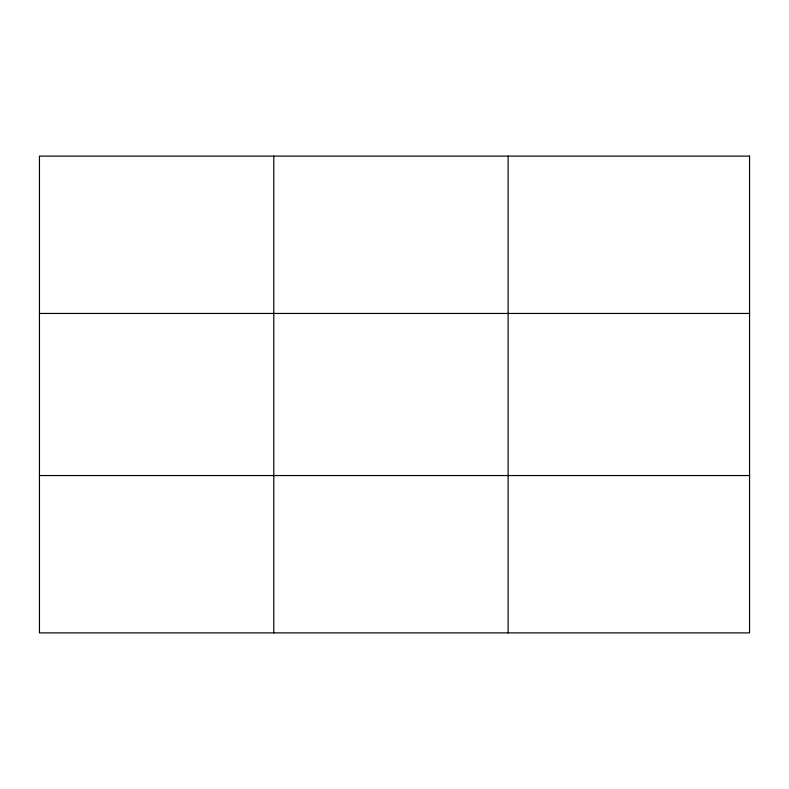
<?xml version="1.0" encoding="UTF-8"?>
<svg xmlns="http://www.w3.org/2000/svg" width="789" height="789" viewBox="0 0 789 789"><rect width="100%" height="100%" fill="white"/><g stroke="black" fill="none" stroke-linecap="round" stroke-linejoin="round"><path stroke-width="1.18" d="M273.783 156.114L273.783 632.886M508.116 156.114L508.116 632.886M39.45 313.45L749.55 313.45M39.45 475.55L749.55 475.55M749.55 156.114L749.55 632.886L39.45 632.886L39.45 156.114L749.55 156.114"/></g></svg>
